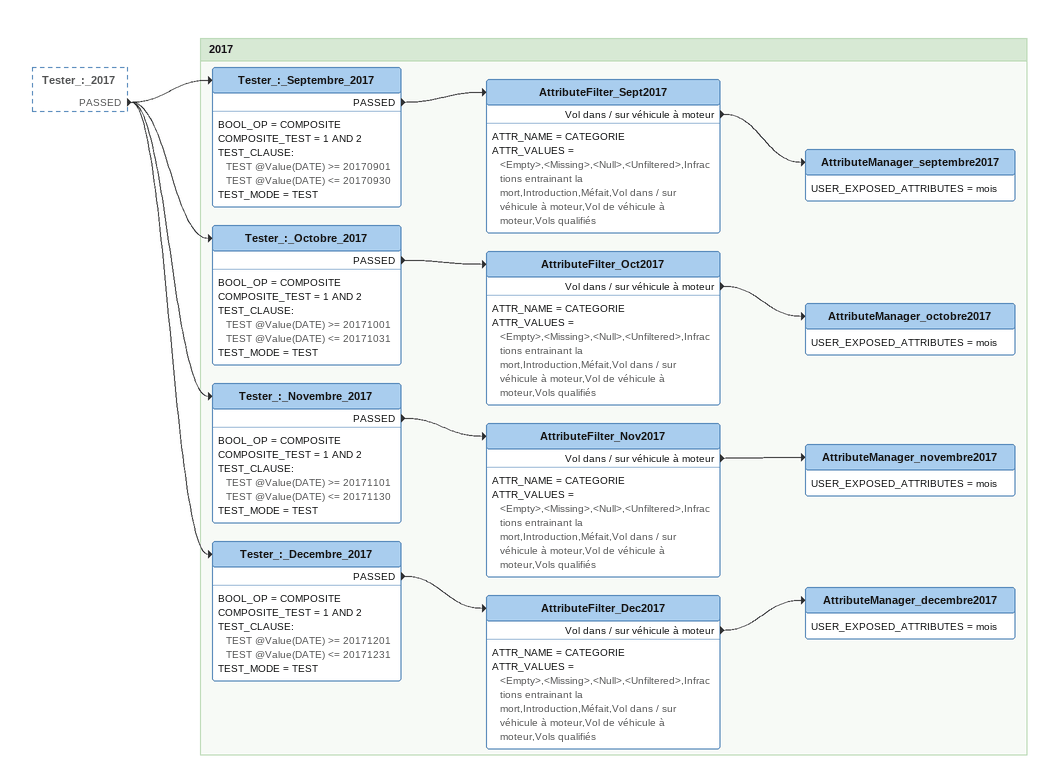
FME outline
Tester_:_2017 [outside]
    PASSED -> Tester_:_Novembre_2017
    PASSED -> Tester_:_Decembre_2017
    PASSED -> Tester_:_Octobre_2017
    PASSED -> Tester_:_Septembre_2017

Bookmark: 2017
Tester_:_Septembre_2017
    BOOL_OP = COMPOSITE
    COMPOSITE_TEST = 1 AND 2
    TEST_CLAUSE:
      TEST @Value(DATE) >= 20170901
      TEST @Value(DATE) <= 20170930
    TEST_MODE = TEST
    PASSED -> AttributeFilter_Sept2017
AttributeFilter_Sept2017
    ATTR_NAME = CATEGORIE
    ATTR_VALUES = <Empty>,<Missing>,<Null>,<Unfiltered>,Infractions entrainant la mort,Introduction,Méfait,Vol dans / sur véhicule à moteur,Vol de véhicule à moteur,Vols qualifiés
    Vol dans / sur véhicule à moteur -> AttributeManager_septembre2017
AttributeManager_septembre2017
    USER_EXPOSED_ATTRIBUTES = mois
Tester_:_Octobre_2017
    BOOL_OP = COMPOSITE
    COMPOSITE_TEST = 1 AND 2
    TEST_CLAUSE:
      TEST @Value(DATE) >= 20171001
      TEST @Value(DATE) <= 20171031
    TEST_MODE = TEST
    PASSED -> AttributeFilter_Oct2017
AttributeFilter_Oct2017
    ATTR_NAME = CATEGORIE
    ATTR_VALUES = <Empty>,<Missing>,<Null>,<Unfiltered>,Infractions entrainant la mort,Introduction,Méfait,Vol dans / sur véhicule à moteur,Vol de véhicule à moteur,Vols qualifiés
    Vol dans / sur véhicule à moteur -> AttributeManager_octobre2017
AttributeManager_octobre2017
    USER_EXPOSED_ATTRIBUTES = mois
Tester_:_Novembre_2017
    BOOL_OP = COMPOSITE
    COMPOSITE_TEST = 1 AND 2
    TEST_CLAUSE:
      TEST @Value(DATE) >= 20171101
      TEST @Value(DATE) <= 20171130
    TEST_MODE = TEST
    PASSED -> AttributeFilter_Nov2017
AttributeFilter_Nov2017
    ATTR_NAME = CATEGORIE
    ATTR_VALUES = <Empty>,<Missing>,<Null>,<Unfiltered>,Infractions entrainant la mort,Introduction,Méfait,Vol dans / sur véhicule à moteur,Vol de véhicule à moteur,Vols qualifiés
    Vol dans / sur véhicule à moteur -> AttributeManager_novembre2017
AttributeManager_novembre2017
    USER_EXPOSED_ATTRIBUTES = mois
Tester_:_Decembre_2017
    BOOL_OP = COMPOSITE
    COMPOSITE_TEST = 1 AND 2
    TEST_CLAUSE:
      TEST @Value(DATE) >= 20171201
      TEST @Value(DATE) <= 20171231
    TEST_MODE = TEST
    PASSED -> AttributeFilter_Dec2017
AttributeFilter_Dec2017
    ATTR_NAME = CATEGORIE
    ATTR_VALUES = <Empty>,<Missing>,<Null>,<Unfiltered>,Infractions entrainant la mort,Introduction,Méfait,Vol dans / sur véhicule à moteur,Vol de véhicule à moteur,Vols qualifiés
    Vol dans / sur véhicule à moteur -> AttributeManager_decembre2017
AttributeManager_decembre2017
    USER_EXPOSED_ATTRIBUTES = mois
